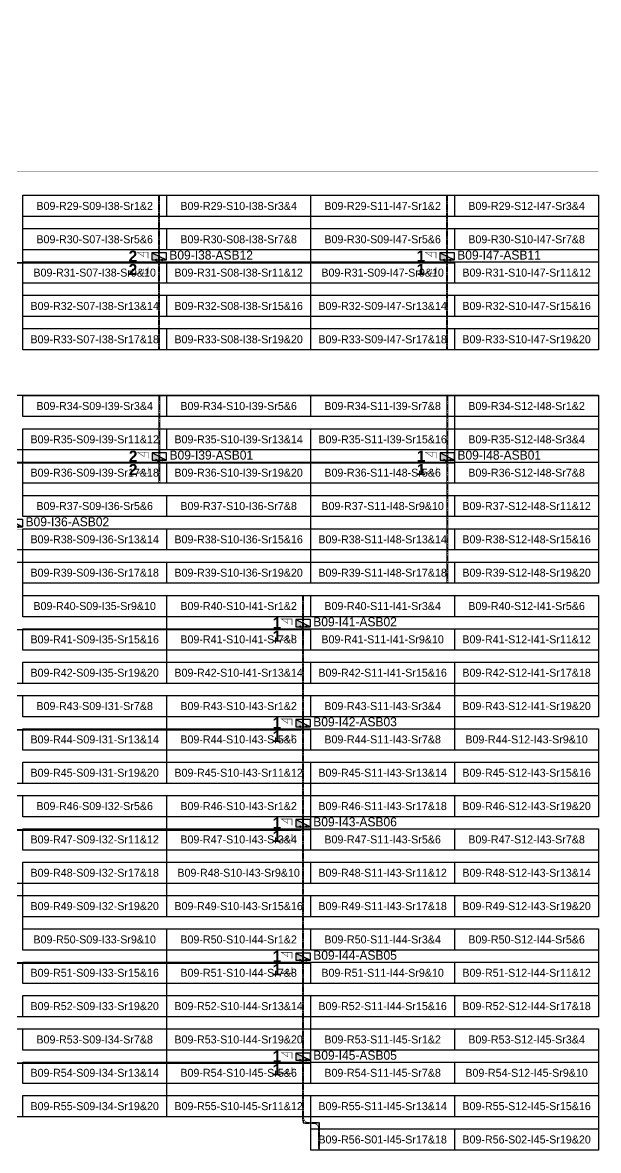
# Model space of a CAD drawing. Header units: metres. Extents: x 530797 to 531186, y 2674849 to 2675274.
# Drawn here: x 531056.2 to 531185.8, y 2674849.2 to 2675102.9 of the extents above; entities that cross this region are included whole.
import ezdxf
from ezdxf.enums import TextEntityAlignment as Align

# ---------------------------------------------------------------- set-up
doc = ezdxf.new("R2010")
doc.units = ezdxf.units.M
doc.linetypes.add('CENTER', pattern=[2, 1.25, -0.25, 0.25, -0.25])
doc.layers.add('Boundary-12.5 MW Block', color=6, linetype='Continuous', lineweight=9)
doc.layers.add('PILE', color=1, linetype='Continuous', lineweight=15)
for name, color, linetype in [('DC Trench BL-09', 40, 'Continuous'), ('E-Inverter Grouping', 2, 'Continuous'), ('Inverter Block-09', 7, 'Continuous'), ('LT Cable(AG) INV to LT Panel BL-09', 2, 'Continuous'), ('Messenger Wire Block-09 (Master Path)', 30, 'Continuous'), ('Messenger Wire Block-09 (MW Path)', 191, 'Continuous'), ('MMS Table Block-09', 8, 'Continuous'), ('Plan Line - DC BL-09', 40, 'Continuous'), ('Section Marking BL-09', 2, 'Continuous')]:
    doc.layers.add(name, color=color, linetype=linetype)
doc.styles.add('BoldTextStyle', font='arialbd.ttf')
doc.styles.get("Standard").update_dxf_attribs({"font": 'Adani Regular.ttf'})

# ---------------------------------------------------------------- blocks, each defined once
blk = doc.blocks.new('MMS Table (32.292 x 4.788)')
at = {"color": 0}
blk.add_lwpolyline([(0, -0.002), (0, 4.786), (32.292, 4.786), (32.292, -0.002)], close=True, dxfattribs=at)
at = {"color": 7}
blk.add_attdef('ID1', text='', height=1.8, dxfattribs=at).set_placement((16.146, 2.392), align=Align.MIDDLE_CENTER)
blk = doc.blocks.new('Inverter Block')
h = blk.add_hatch(color=0)
h.dxf.hatch_style = 1
h.paths.add_polyline_path([(-1.46, 2.27), (-1.46, 0.85), (1.46, 0.85)])
at = {"color": 0}
blk.add_lwpolyline([(1.46, 2.27), (-1.46, 2.27), (-1.46, 0.85), (1.46, 0.85)], close=True, dxfattribs=at)
blk.add_lwpolyline([(-1.46, 2.27), (1.46, 0.85)], dxfattribs=at)
at = {"layer": 'PILE'}
for centre in [(-0.61, 0.85), (0.61, 0.85)]:
    blk.add_circle(centre, 0.156, dxfattribs=at)
at = {"color": 7}
blk.add_attdef('ID', (-1.46, 3.01), '', height=1.8, dxfattribs=at)

msp = doc.modelspace()

# ---------------------------------------------------------------- linework, layer by layer
at = {"layer": 'Boundary-12.5 MW Block', "const_width": 0.05}
msp.add_lwpolyline([(530797.14, 2675274.08), (531185.74, 2675274.08), (531185.74, 2675216.79), (530926.6, 2675216.79), (530926.6, 2675069.36), (531185.74, 2675069.36), (531185.74, 2674849.29), (531121.06, 2674849.29), (531121.06, 2674856.79), (530797.14, 2674856.79)], close=True, dxfattribs=at)
at = {"layer": 'DC Trench BL-09', "color": 40, "const_width": 0.15}
for points in [[(531087.07, 2675064.08), (531086.77, 2675064.08), (531086.77, 2675029.29), (531087.07, 2675029.29)], [(531151.86, 2675064.08), (531151.56, 2675064.08), (531151.56, 2675029.29), (531151.86, 2675029.29)], [(531087.12, 2675019.08), (531086.82, 2675019.08), (531086.82, 2674999.29), (531087.12, 2674999.29)], [(531151.91, 2675019.08), (531151.61, 2675019.08), (531151.61, 2674976.79), (531151.91, 2674976.79)]]:
    msp.add_lwpolyline(points, close=True, dxfattribs=at)
msp.add_lwpolyline([(531123.03, 2674855.39), (531122.88, 2674855.54), (531120.37, 2674855.54, -0.414214), (531119.47, 2674856.44), (531119.47, 2674974.08), (531119.17, 2674974.08), (531119.17, 2674856.14, 0.414214), (531120.07, 2674855.24), (531121.83, 2674855.24, -0.414214), (531122.73, 2674854.34), (531122.73, 2674849.29), (531123.03, 2674849.29)], format="xyb", close=True, dxfattribs=at)
at = {"layer": 'E-Inverter Grouping', "color": 3}
for points in [[(531120.96, 2675029.29), (531056.27, 2675029.29), (531056.27, 2675064.08), (531120.96, 2675064.08)], [(531185.74, 2675029.29), (531121.06, 2675029.29), (531121.06, 2675064.08), (531185.74, 2675064.08)], [(531153.35, 2675019.08), (531153.35, 2675006.79), (531120.96, 2675006.79), (531120.96, 2674999.29), (531056.27, 2674999.29), (531056.27, 2675006.79), (531023.88, 2675006.79), (531023.88, 2675019.08)], [(531185.74, 2674976.79), (531121.06, 2674976.79), (531121.06, 2675004.08), (531153.45, 2675004.08), (531153.45, 2675019.08), (531185.74, 2675019.08)], [(531120.96, 2674976.79), (531056.27, 2674976.79), (531056.27, 2674984.29), (530991.49, 2674984.29), (530991.49, 2674989.08), (531023.88, 2674989.08), (531023.88, 2675004.08), (531056.17, 2675004.08), (531056.17, 2674996.58), (531120.96, 2674996.58)], [(531056.17, 2674974.08), (531088.56, 2674974.08), (531088.56, 2674954.29), (531023.88, 2674954.29), (531023.88, 2674961.79), (530991.49, 2674961.79), (530991.49, 2674981.58), (531056.17, 2674981.58)], [(531185.74, 2674946.79), (531153.45, 2674946.79), (531153.45, 2674954.29), (531088.66, 2674954.29), (531088.66, 2674974.08), (531185.74, 2674974.08)], [(531088.56, 2674931.79), (530991.49, 2674931.79), (530991.49, 2674959.08), (531023.78, 2674959.08), (531023.78, 2674951.58), (531088.56, 2674951.58)], [(531153.35, 2674944.08), (531185.74, 2674944.08), (531185.74, 2674924.29), (531121.06, 2674924.29), (531121.06, 2674931.79), (531088.66, 2674931.79), (531088.66, 2674951.58), (531153.35, 2674951.58)], [(531088.56, 2674901.79), (531056.27, 2674901.79), (531056.27, 2674909.29), (530991.49, 2674909.29), (530991.49, 2674929.08), (531088.56, 2674929.08)], [(531185.74, 2674901.79), (531088.66, 2674901.79), (531088.66, 2674929.08), (531120.96, 2674929.08), (531120.96, 2674921.58), (531185.74, 2674921.58)], [(531056.17, 2674899.08), (531088.56, 2674899.08), (531088.56, 2674879.29), (531023.88, 2674879.29), (531023.88, 2674886.79), (530991.49, 2674886.79), (530991.49, 2674906.58), (531056.17, 2674906.58)], [(531088.66, 2674899.08), (531185.74, 2674899.08), (531185.74, 2674879.29), (531120.96, 2674879.29), (531120.96, 2674871.79), (531088.66, 2674871.79)], [(531088.56, 2674856.79), (530991.49, 2674856.79), (530991.49, 2674884.08), (531023.78, 2674884.08), (531023.78, 2674876.58), (531088.56, 2674876.58)], [(531185.74, 2674849.29), (531121.06, 2674849.29), (531121.06, 2674856.79), (531088.66, 2674856.79), (531088.66, 2674869.08), (531121.06, 2674869.08), (531121.06, 2674876.58), (531185.74, 2674876.58)]]:
    msp.add_lwpolyline(points, close=True, dxfattribs=at)
at = {"layer": 'LT Cable(AG) INV to LT Panel BL-09', "color": 5}
for points in [[(530918.38, 2675044.8, -0.309777), (530917.81, 2675045.63), (530917.81, 2675048.8, 0.214019), (530917.51, 2675049.47), (530910.79, 2675055.45, -0.214019), (530910.49, 2675056.12), (530910.49, 2675057.87, -0.0289), (530910.5, 2675057.97), (530910.55, 2675058.45, 0.0289), (530910.56, 2675058.56), (530910.56, 2675063.05, -0.414214), (530911.46, 2675063.95), (530959.99, 2675063.95, -0.414214), (530960.89, 2675063.05), (530960.89, 2675049.85, 0.414214), (530961.79, 2675048.95), (531086.02, 2675048.95, 0.414214), (531086.92, 2675049.85), (531086.92, 2675050.23)], [(530920.45, 2675044.76), (530918.73, 2675044.76, -0.414214), (530917.83, 2675045.66), (530917.83, 2675048.81, 0.214019), (530917.53, 2675049.48), (530910.82, 2675055.46, -0.214019), (530910.51, 2675056.13), (530910.51, 2675057.87, -0.0289), (530910.52, 2675057.97), (530910.58, 2675058.45, 0.0289), (530910.58, 2675058.55), (530910.58, 2675063.03, -0.414214), (530911.48, 2675063.93), (530959.97, 2675063.93, -0.414214), (530960.87, 2675063.03), (530960.87, 2675049.83, 0.414214), (530961.77, 2675048.93), (531150.81, 2675048.93, 0.414214), (531151.71, 2675049.83), (531151.71, 2675050.23)], [(530917.36, 2675042.24), (530915.82, 2675042.24, 0.078431), (530915.54, 2675042.2), (530914.61, 2675041.89, -0.078431), (530914.33, 2675041.85), (530911.23, 2675041.85, 0.414214), (530910.33, 2675040.95), (530910.33, 2675020.85, 0.093355), (530910.39, 2675020.52), (530910.5, 2675020.26, -0.093355), (530910.56, 2675019.93), (530910.56, 2674944.7, 0.414214), (530911.46, 2674943.8), (531118.42, 2674943.8, 0.414214), (531119.32, 2674944.7), (531119.32, 2674945.23)], [(530919.35, 2675042.17), (530915.83, 2675042.17, 0.078431), (530915.55, 2675042.12), (530914.62, 2675041.82, -0.078431), (530914.34, 2675041.78), (530911.31, 2675041.78, 0.414214), (530910.41, 2675040.88), (530910.41, 2675020.86, 0.093355), (530910.47, 2675020.53), (530910.57, 2675020.27, -0.093355), (530910.63, 2675019.94), (530910.63, 2674967.28, 0.414214), (530911.53, 2674966.38), (531118.42, 2674966.38, 0.414214), (531119.32, 2674967.28), (531119.32, 2674967.73)], [(530921.51, 2675042.07), (530915.85, 2675042.07, 0.078431), (530915.57, 2675042.02), (530914.63, 2675041.72, -0.078431), (530914.36, 2675041.68), (530911.41, 2675041.68, 0.414214), (530910.51, 2675040.78), (530910.51, 2675020.88, 0.093355), (530910.57, 2675020.55), (530910.67, 2675020.29, -0.093355), (530910.73, 2675019.96), (530910.73, 2675004.88, 0.414214), (530911.63, 2675003.98), (531150.86, 2675003.98, 0.414214), (531151.76, 2675004.88), (531151.76, 2675005.23)], [(530921.51, 2675042.04), (530915.85, 2675042.04, 0.078431), (530915.57, 2675042), (530914.64, 2675041.69, -0.078431), (530914.36, 2675041.65), (530911.43, 2675041.65, 0.414214), (530910.53, 2675040.75), (530910.53, 2675020.88, 0.093355), (530910.59, 2675020.56), (530910.7, 2675020.3, -0.093355), (530910.76, 2675019.97), (530910.76, 2675004.9, 0.414214), (530911.66, 2675004), (531086.07, 2675004, 0.414214), (531086.97, 2675004.9), (531086.97, 2675005.23)]]:
    msp.add_lwpolyline(points, format="xyb", dxfattribs=at)
at = {"layer": 'LT Cable(AG) INV to LT Panel BL-09'}
for points in [[(530920.45, 2675042.79), (530916.83, 2675042.79, -0.096345), (530916.5, 2675042.85), (530914.56, 2675043.64, 0.042157), (530914.4, 2675043.65), (530908.48, 2675043.65, 0.414214), (530907.58, 2675042.75), (530907.58, 2675020.73, 0.021647), (530907.59, 2675020.65), (530907.63, 2675020.15, -0.021647), (530907.63, 2675020.08), (530907.63, 2674869.8, 0.414214), (530908.53, 2674868.9), (531118.42, 2674868.9, 0.414214), (531119.32, 2674869.8), (531119.32, 2674870.23)], [(530920.45, 2675042.71), (530916.82, 2675042.71, -0.096512), (530916.49, 2675042.78), (530914.55, 2675043.56, 0.042157), (530914.4, 2675043.58), (530908.56, 2675043.58, 0.414214), (530907.66, 2675042.68), (530907.66, 2675020.73, 0.021647), (530907.66, 2675020.66), (530907.7, 2675020.16, -0.021647), (530907.71, 2675020.08), (530907.71, 2674892.38, 0.414214), (530908.61, 2674891.48), (531118.42, 2674891.48, 0.414214), (531119.32, 2674892.38), (531119.32, 2674892.73)], [(530918.38, 2675042.64), (530916.8, 2675042.64, 0.078431), (530916.52, 2675042.59), (530914.59, 2675041.97, -0.078431), (530914.32, 2675041.93), (530911.16, 2675041.93, 0.414214), (530910.26, 2675041.03), (530910.26, 2675020.83, 0.093355), (530910.32, 2675020.5), (530910.42, 2675020.24, -0.093355), (530910.48, 2675019.92), (530910.48, 2674922.13, 0.414214), (530911.38, 2674921.23), (531118.42, 2674921.23, 0.414214), (531119.32, 2674922.13), (531119.32, 2674922.73)]]:
    msp.add_lwpolyline(points, format="xyb", dxfattribs=at)
at = {"layer": 'Messenger Wire Block-09 (Master Path)'}
for points in [[(530960.82, 2675048.88), (531153.35, 2675048.88)], [(530910.63, 2675003.88), (531153.35, 2675003.88)], [(530910.63, 2674966.38), (531120.96, 2674966.38)], [(530910.63, 2674943.88), (531120.96, 2674943.88)], [(530910.63, 2674921.38), (531120.96, 2674921.38)], [(530907.61, 2674891.38), (531120.96, 2674891.38)], [(530861.92, 2674868.88), (531120.96, 2674868.88)]]:
    msp.add_lwpolyline(points, dxfattribs=at)
at = {"layer": 'Messenger Wire Block-09 (MW Path)', "const_width": 0.1}
for points in [[(530960.82, 2675048.88), (531153.35, 2675048.88)], [(530910.63, 2675003.88), (531153.35, 2675003.88)], [(530910.63, 2674988.88), (531056.17, 2674988.88)], [(530910.63, 2674966.38), (531120.96, 2674966.38)], [(530910.63, 2674943.88), (531120.96, 2674943.88)], [(530910.63, 2674921.38), (531120.96, 2674921.38)], [(530907.61, 2674891.38), (531120.96, 2674891.38)], [(530861.92, 2674868.88), (531120.96, 2674868.88)]]:
    msp.add_lwpolyline(points, dxfattribs=at)
at = {"layer": 'Plan Line - DC BL-09', "color": 6, "linetype": 'CENTER'}
for points in [[(531086.92, 2675064.08), (531086.92, 2675029.29)], [(531151.71, 2675064.08), (531151.71, 2675029.29)], [(531086.97, 2675019.08), (531086.97, 2674999.29)], [(531151.76, 2675019.08), (531151.76, 2674976.79)], [(531119.32, 2674974.08), (531119.32, 2674855.39)], [(531119.32, 2674855.39), (531122.88, 2674855.39)], [(531122.88, 2674855.39), (531122.88, 2674849.29)]]:
    msp.add_lwpolyline(points, dxfattribs=at)
at = {"layer": 'Section Marking BL-09', "color": 94, "lineweight": 35, "true_color": 0x00a500, "const_width": 0.1}
for points in [[(531084.42, 2675049.88), (531084.42, 2675051.27), (531082.02, 2675051.27), (531083.5, 2675050.26), (531083.5, 2675051.27)], [(531149.21, 2675049.88), (531149.21, 2675051.27), (531146.81, 2675051.27), (531148.29, 2675050.26), (531148.29, 2675051.27)], [(531084.42, 2675047.88), (531084.42, 2675046.49), (531082.02, 2675046.49), (531083.5, 2675047.5), (531083.5, 2675046.49)], [(531149.21, 2675047.88), (531149.21, 2675046.49), (531146.81, 2675046.49), (531148.29, 2675047.5), (531148.29, 2675046.49)], [(531084.47, 2675004.88), (531084.47, 2675006.27), (531082.07, 2675006.27), (531083.55, 2675005.26), (531083.55, 2675006.27)], [(531149.26, 2675004.88), (531149.26, 2675006.27), (531146.86, 2675006.27), (531148.34, 2675005.26), (531148.34, 2675006.27)], [(531084.47, 2675002.88), (531084.47, 2675001.49), (531082.07, 2675001.49), (531083.55, 2675002.5), (531083.55, 2675001.49)], [(531149.26, 2675002.88), (531149.26, 2675001.49), (531146.86, 2675001.49), (531148.34, 2675002.5), (531148.34, 2675001.49)], [(531116.82, 2674967.38), (531116.82, 2674968.77), (531114.42, 2674968.77), (531115.9, 2674967.76), (531115.9, 2674968.77)], [(531116.82, 2674965.38), (531116.82, 2674963.99), (531114.42, 2674963.99), (531115.9, 2674965), (531115.9, 2674963.99)], [(531116.82, 2674944.88), (531116.82, 2674946.27), (531114.42, 2674946.27), (531115.9, 2674945.26), (531115.9, 2674946.27)], [(531116.82, 2674942.88), (531116.82, 2674941.49), (531114.42, 2674941.49), (531115.9, 2674942.5), (531115.9, 2674941.49)], [(531116.82, 2674922.38), (531116.82, 2674923.77), (531114.42, 2674923.77), (531115.9, 2674922.76), (531115.9, 2674923.77)], [(531116.82, 2674920.38), (531116.82, 2674918.99), (531114.42, 2674918.99), (531115.9, 2674920), (531115.9, 2674918.99)], [(531116.82, 2674892.38), (531116.82, 2674893.77), (531114.42, 2674893.77), (531115.9, 2674892.76), (531115.9, 2674893.77)], [(531116.82, 2674890.38), (531116.82, 2674888.99), (531114.42, 2674888.99), (531115.9, 2674890), (531115.9, 2674888.99)], [(531116.82, 2674869.88), (531116.82, 2674871.27), (531114.42, 2674871.27), (531115.9, 2674870.26), (531115.9, 2674871.27)], [(531116.82, 2674867.88), (531116.82, 2674866.49), (531114.42, 2674866.49), (531115.9, 2674867.5), (531115.9, 2674866.49)]]:
    msp.add_lwpolyline(points, dxfattribs=at)

# ---------------------------------------------------------------- block references
at = {"layer": 'Inverter Block-09'}
ref = msp.add_blockref('Inverter Block', (531086.92, 2675048.57), dxfattribs=dict(at, xscale=1.124999999976148, yscale=1.124999999976148, zscale=1.124999999976148))
ref.add_attrib('ID', 'B09-I38-ASB12', (531089.21, 2675049.62), dxfattribs={"layer": '0', "color": 7, "height": 2.025})
ref = msp.add_blockref('Inverter Block', (531151.71, 2675048.57), dxfattribs=dict(at, xscale=1.124999999976148, yscale=1.124999999976148, zscale=1.124999999976148))
ref.add_attrib('ID', 'B09-I47-ASB11', (531153.99, 2675049.62), dxfattribs={"layer": '0', "color": 7, "height": 2.025})
ref = msp.add_blockref('Inverter Block', (531086.97, 2675003.57), dxfattribs=dict(at, xscale=1.124999999976148, yscale=1.124999999976148, zscale=1.124999999976148))
ref.add_attrib('ID', 'B09-I39-ASB01', (531089.26, 2675004.62), dxfattribs={"layer": '0', "color": 7, "height": 2.025})
ref = msp.add_blockref('Inverter Block', (531151.76, 2675003.57), dxfattribs=dict(at, xscale=1.124999999976148, yscale=1.124999999976148, zscale=1.124999999976148))
ref.add_attrib('ID', 'B09-I48-ASB01', (531154.04, 2675004.62), dxfattribs={"layer": '0', "color": 7, "height": 2.025})
ref = msp.add_blockref('Inverter Block', (531054.58, 2674988.57), dxfattribs=dict(at, xscale=1.124999999976148, yscale=1.124999999976148, zscale=1.124999999976148))
ref.add_attrib('ID', 'B09-I36-ASB02', (531056.87, 2674989.62), dxfattribs={"layer": '0', "color": 7, "height": 2.025})
ref = msp.add_blockref('Inverter Block', (531119.32, 2674966.07), dxfattribs=dict(at, xscale=1.124999999976148, yscale=1.124999999976148, zscale=1.124999999976148))
ref.add_attrib('ID', 'B09-I41-ASB02', (531121.6, 2674967.12), dxfattribs={"layer": '0', "color": 7, "height": 2.025})
ref = msp.add_blockref('Inverter Block', (531119.32, 2674943.57), dxfattribs=dict(at, xscale=1.124999999976148, yscale=1.124999999976148, zscale=1.124999999976148))
ref.add_attrib('ID', 'B09-I42-ASB03', (531121.6, 2674944.62), dxfattribs={"layer": '0', "color": 7, "height": 2.025})
ref = msp.add_blockref('Inverter Block', (531119.32, 2674921.07), dxfattribs=dict(at, xscale=1.124999999976148, yscale=1.124999999976148, zscale=1.124999999976148))
ref.add_attrib('ID', 'B09-I43-ASB06', (531121.6, 2674922.12), dxfattribs={"layer": '0', "color": 7, "height": 2.025})
ref = msp.add_blockref('Inverter Block', (531119.32, 2674891.07), dxfattribs=dict(at, xscale=1.124999999976148, yscale=1.124999999976148, zscale=1.124999999976148))
ref.add_attrib('ID', 'B09-I44-ASB05', (531121.6, 2674892.12), dxfattribs={"layer": '0', "color": 7, "height": 2.025})
ref = msp.add_blockref('Inverter Block', (531119.32, 2674868.57), dxfattribs=dict(at, xscale=1.124999999976148, yscale=1.124999999976148, zscale=1.124999999976148))
ref.add_attrib('ID', 'B09-I45-ASB05', (531121.6, 2674869.62), dxfattribs={"layer": '0', "color": 7, "height": 2.025})
at = {"layer": 'MMS Table Block-09'}
for p, values in [((531056.27, 2675059.29), {'ID1': 'B09-R29-S09-I38-Sr1&2'}), ((531088.66, 2675059.29), {'ID1': 'B09-R29-S10-I38-Sr3&4'}), ((531121.06, 2675059.29), {'ID1': 'B09-R29-S11-I47-Sr1&2'}), ((531153.45, 2675059.29), {'ID1': 'B09-R29-S12-I47-Sr3&4'}), ((531056.27, 2675051.79), {'ID1': 'B09-R30-S07-I38-Sr5&6'}), ((531088.66, 2675051.79), {'ID1': 'B09-R30-S08-I38-Sr7&8'}), ((531121.06, 2675051.79), {'ID1': 'B09-R30-S09-I47-Sr5&6'}), ((531153.45, 2675051.79), {'ID1': 'B09-R30-S10-I47-Sr7&8'}), ((531056.27, 2675044.29), {'ID1': 'B09-R31-S07-I38-Sr9&10'}), ((531088.66, 2675044.29), {'ID1': 'B09-R31-S08-I38-Sr11&12'}), ((531121.06, 2675044.29), {'ID1': 'B09-R31-S09-I47-Sr9&10'}), ((531153.45, 2675044.29), {'ID1': 'B09-R31-S10-I47-Sr11&12'}), ((531056.27, 2675036.79), {'ID1': 'B09-R32-S07-I38-Sr13&14'}), ((531088.66, 2675036.79), {'ID1': 'B09-R32-S08-I38-Sr15&16'}), ((531121.06, 2675036.79), {'ID1': 'B09-R32-S09-I47-Sr13&14'}), ((531153.45, 2675036.79), {'ID1': 'B09-R32-S10-I47-Sr15&16'}), ((531056.27, 2675029.29), {'ID1': 'B09-R33-S07-I38-Sr17&18'}), ((531088.66, 2675029.29), {'ID1': 'B09-R33-S08-I38-Sr19&20'}), ((531121.06, 2675029.29), {'ID1': 'B09-R33-S09-I47-Sr17&18'}), ((531153.45, 2675029.29), {'ID1': 'B09-R33-S10-I47-Sr19&20'}), ((531056.27, 2675014.29), {'ID1': 'B09-R34-S09-I39-Sr3&4'}), ((531088.66, 2675014.29), {'ID1': 'B09-R34-S10-I39-Sr5&6'}), ((531121.06, 2675014.29), {'ID1': 'B09-R34-S11-I39-Sr7&8'}), ((531153.45, 2675014.29), {'ID1': 'B09-R34-S12-I48-Sr1&2'}), ((531056.27, 2675006.79), {'ID1': 'B09-R35-S09-I39-Sr11&12'}), ((531088.66, 2675006.79), {'ID1': 'B09-R35-S10-I39-Sr13&14'}), ((531121.06, 2675006.79), {'ID1': 'B09-R35-S11-I39-Sr15&16'}), ((531153.45, 2675006.79), {'ID1': 'B09-R35-S12-I48-Sr3&4'}), ((531056.27, 2674999.29), {'ID1': 'B09-R36-S09-I39-Sr17&18'}), ((531088.66, 2674999.29), {'ID1': 'B09-R36-S10-I39-Sr19&20'}), ((531121.06, 2674999.29), {'ID1': 'B09-R36-S11-I48-Sr5&6'}), ((531153.45, 2674999.29), {'ID1': 'B09-R36-S12-I48-Sr7&8'}), ((531056.27, 2674991.79), {'ID1': 'B09-R37-S09-I36-Sr5&6'}), ((531088.66, 2674991.79), {'ID1': 'B09-R37-S10-I36-Sr7&8'}), ((531121.06, 2674991.79), {'ID1': 'B09-R37-S11-I48-Sr9&10'}), ((531153.45, 2674991.79), {'ID1': 'B09-R37-S12-I48-Sr11&12'}), ((531056.27, 2674984.29), {'ID1': 'B09-R38-S09-I36-Sr13&14'}), ((531088.66, 2674984.29), {'ID1': 'B09-R38-S10-I36-Sr15&16'}), ((531121.06, 2674984.29), {'ID1': 'B09-R38-S11-I48-Sr13&14'}), ((531153.45, 2674984.29), {'ID1': 'B09-R38-S12-I48-Sr15&16'}), ((531056.27, 2674976.79), {'ID1': 'B09-R39-S09-I36-Sr17&18'}), ((531088.66, 2674976.79), {'ID1': 'B09-R39-S10-I36-Sr19&20'}), ((531121.06, 2674976.79), {'ID1': 'B09-R39-S11-I48-Sr17&18'}), ((531153.45, 2674976.79), {'ID1': 'B09-R39-S12-I48-Sr19&20'}), ((531056.27, 2674969.29), {'ID1': 'B09-R40-S09-I35-Sr9&10'}), ((531088.66, 2674969.29), {'ID1': 'B09-R40-S10-I41-Sr1&2'}), ((531121.06, 2674969.29), {'ID1': 'B09-R40-S11-I41-Sr3&4'}), ((531153.45, 2674969.29), {'ID1': 'B09-R40-S12-I41-Sr5&6'}), ((531056.27, 2674961.79), {'ID1': 'B09-R41-S09-I35-Sr15&16'}), ((531088.66, 2674961.79), {'ID1': 'B09-R41-S10-I41-Sr7&8'}), ((531121.06, 2674961.79), {'ID1': 'B09-R41-S11-I41-Sr9&10'}), ((531153.45, 2674961.79), {'ID1': 'B09-R41-S12-I41-Sr11&12'}), ((531056.27, 2674954.29), {'ID1': 'B09-R42-S09-I35-Sr19&20'}), ((531088.66, 2674954.29), {'ID1': 'B09-R42-S10-I41-Sr13&14'}), ((531121.06, 2674954.29), {'ID1': 'B09-R42-S11-I41-Sr15&16'}), ((531153.45, 2674954.29), {'ID1': 'B09-R42-S12-I41-Sr17&18'}), ((531056.27, 2674946.79), {'ID1': 'B09-R43-S09-I31-Sr7&8'}), ((531088.66, 2674946.79), {'ID1': 'B09-R43-S10-I43-Sr1&2'}), ((531121.06, 2674946.79), {'ID1': 'B09-R43-S11-I43-Sr3&4'}), ((531153.45, 2674946.79), {'ID1': 'B09-R43-S12-I41-Sr19&20'}), ((531056.27, 2674939.29), {'ID1': 'B09-R44-S09-I31-Sr13&14'}), ((531088.66, 2674939.29), {'ID1': 'B09-R44-S10-I43-Sr5&6'}), ((531121.06, 2674939.29), {'ID1': 'B09-R44-S11-I43-Sr7&8'}), ((531153.45, 2674939.29), {'ID1': 'B09-R44-S12-I43-Sr9&10'}), ((531056.27, 2674931.79), {'ID1': 'B09-R45-S09-I31-Sr19&20'}), ((531088.66, 2674931.79), {'ID1': 'B09-R45-S10-I43-Sr11&12'}), ((531121.06, 2674931.79), {'ID1': 'B09-R45-S11-I43-Sr13&14'}), ((531153.45, 2674931.79), {'ID1': 'B09-R45-S12-I43-Sr15&16'}), ((531056.27, 2674924.29), {'ID1': 'B09-R46-S09-I32-Sr5&6'}), ((531088.66, 2674924.29), {'ID1': 'B09-R46-S10-I43-Sr1&2'}), ((531121.06, 2674924.29), {'ID1': 'B09-R46-S11-I43-Sr17&18'}), ((531153.45, 2674924.29), {'ID1': 'B09-R46-S12-I43-Sr19&20'}), ((531056.27, 2674916.79), {'ID1': 'B09-R47-S09-I32-Sr11&12'}), ((531088.66, 2674916.79), {'ID1': 'B09-R47-S10-I43-Sr3&4'}), ((531121.06, 2674916.79), {'ID1': 'B09-R47-S11-I43-Sr5&6'}), ((531153.45, 2674916.79), {'ID1': 'B09-R47-S12-I43-Sr7&8'}), ((531056.27, 2674909.29), {'ID1': 'B09-R48-S09-I32-Sr17&18'}), ((531088.66, 2674909.29), {'ID1': 'B09-R48-S10-I43-Sr9&10'}), ((531121.06, 2674909.29), {'ID1': 'B09-R48-S11-I43-Sr11&12'}), ((531153.45, 2674909.29), {'ID1': 'B09-R48-S12-I43-Sr13&14'}), ((531056.27, 2674901.79), {'ID1': 'B09-R49-S09-I32-Sr19&20'}), ((531088.66, 2674901.79), {'ID1': 'B09-R49-S10-I43-Sr15&16'}), ((531121.06, 2674901.79), {'ID1': 'B09-R49-S11-I43-Sr17&18'}), ((531153.45, 2674901.79), {'ID1': 'B09-R49-S12-I43-Sr19&20'}), ((531056.27, 2674894.29), {'ID1': 'B09-R50-S09-I33-Sr9&10'}), ((531088.66, 2674894.29), {'ID1': 'B09-R50-S10-I44-Sr1&2'}), ((531121.06, 2674894.29), {'ID1': 'B09-R50-S11-I44-Sr3&4'}), ((531153.45, 2674894.29), {'ID1': 'B09-R50-S12-I44-Sr5&6'}), ((531056.27, 2674886.79), {'ID1': 'B09-R51-S09-I33-Sr15&16'}), ((531088.66, 2674886.79), {'ID1': 'B09-R51-S10-I44-Sr7&8'}), ((531121.06, 2674886.79), {'ID1': 'B09-R51-S11-I44-Sr9&10'}), ((531153.45, 2674886.79), {'ID1': 'B09-R51-S12-I44-Sr11&12'}), ((531056.27, 2674879.29), {'ID1': 'B09-R52-S09-I33-Sr19&20'}), ((531088.66, 2674879.29), {'ID1': 'B09-R52-S10-I44-Sr13&14'}), ((531121.06, 2674879.29), {'ID1': 'B09-R52-S11-I44-Sr15&16'}), ((531153.45, 2674879.29), {'ID1': 'B09-R52-S12-I44-Sr17&18'}), ((531056.27, 2674871.79), {'ID1': 'B09-R53-S09-I34-Sr7&8'}), ((531088.66, 2674871.79), {'ID1': 'B09-R53-S10-I44-Sr19&20'}), ((531121.06, 2674871.79), {'ID1': 'B09-R53-S11-I45-Sr1&2'}), ((531153.45, 2674871.79), {'ID1': 'B09-R53-S12-I45-Sr3&4'}), ((531056.27, 2674864.29), {'ID1': 'B09-R54-S09-I34-Sr13&14'}), ((531088.66, 2674864.29), {'ID1': 'B09-R54-S10-I45-Sr5&6'}), ((531121.06, 2674864.29), {'ID1': 'B09-R54-S11-I45-Sr7&8'}), ((531153.45, 2674864.29), {'ID1': 'B09-R54-S12-I45-Sr9&10'}), ((531056.27, 2674856.79), {'ID1': 'B09-R55-S09-I34-Sr19&20'}), ((531088.66, 2674856.79), {'ID1': 'B09-R55-S10-I45-Sr11&12'}), ((531121.06, 2674856.79), {'ID1': 'B09-R55-S11-I45-Sr13&14'}), ((531153.45, 2674856.79), {'ID1': 'B09-R55-S12-I45-Sr15&16'}), ((531121.06, 2674849.29), {'ID1': 'B09-R56-S01-I45-Sr17&18'}), ((531153.45, 2674849.29), {'ID1': 'B09-R56-S02-I45-Sr19&20'})]:
    msp.add_blockref('MMS Table (32.292 x 4.788)', p, dxfattribs=at).add_auto_attribs(values)

# ---------------------------------------------------------------- texts
at = {"layer": 'Section Marking BL-09', "color": 94, "true_color": 0x00a500, "style": 'BoldTextStyle'}
for s, p in [('2', (531081.02, 2675050.38)), ('1', (531145.81, 2675050.38)), ('2', (531081.02, 2675047.38)), ('1', (531145.81, 2675047.38)), ('2', (531081.07, 2675005.38)), ('1', (531145.86, 2675005.38)), ('2', (531081.07, 2675002.38)), ('1', (531145.86, 2675002.38)), ('1', (531113.42, 2674967.88)), ('1', (531113.42, 2674964.88)), ('1', (531113.42, 2674945.38)), ('1', (531113.42, 2674942.38)), ('1', (531113.42, 2674922.88)), ('1', (531113.42, 2674919.88)), ('1', (531113.42, 2674892.88)), ('1', (531113.42, 2674889.88)), ('1', (531113.42, 2674870.38)), ('1', (531113.42, 2674867.38))]:
    msp.add_text(s, height=2.5, dxfattribs=at).set_placement(p, align=Align.MIDDLE_CENTER)

doc.saveas('drawing.dxf')
